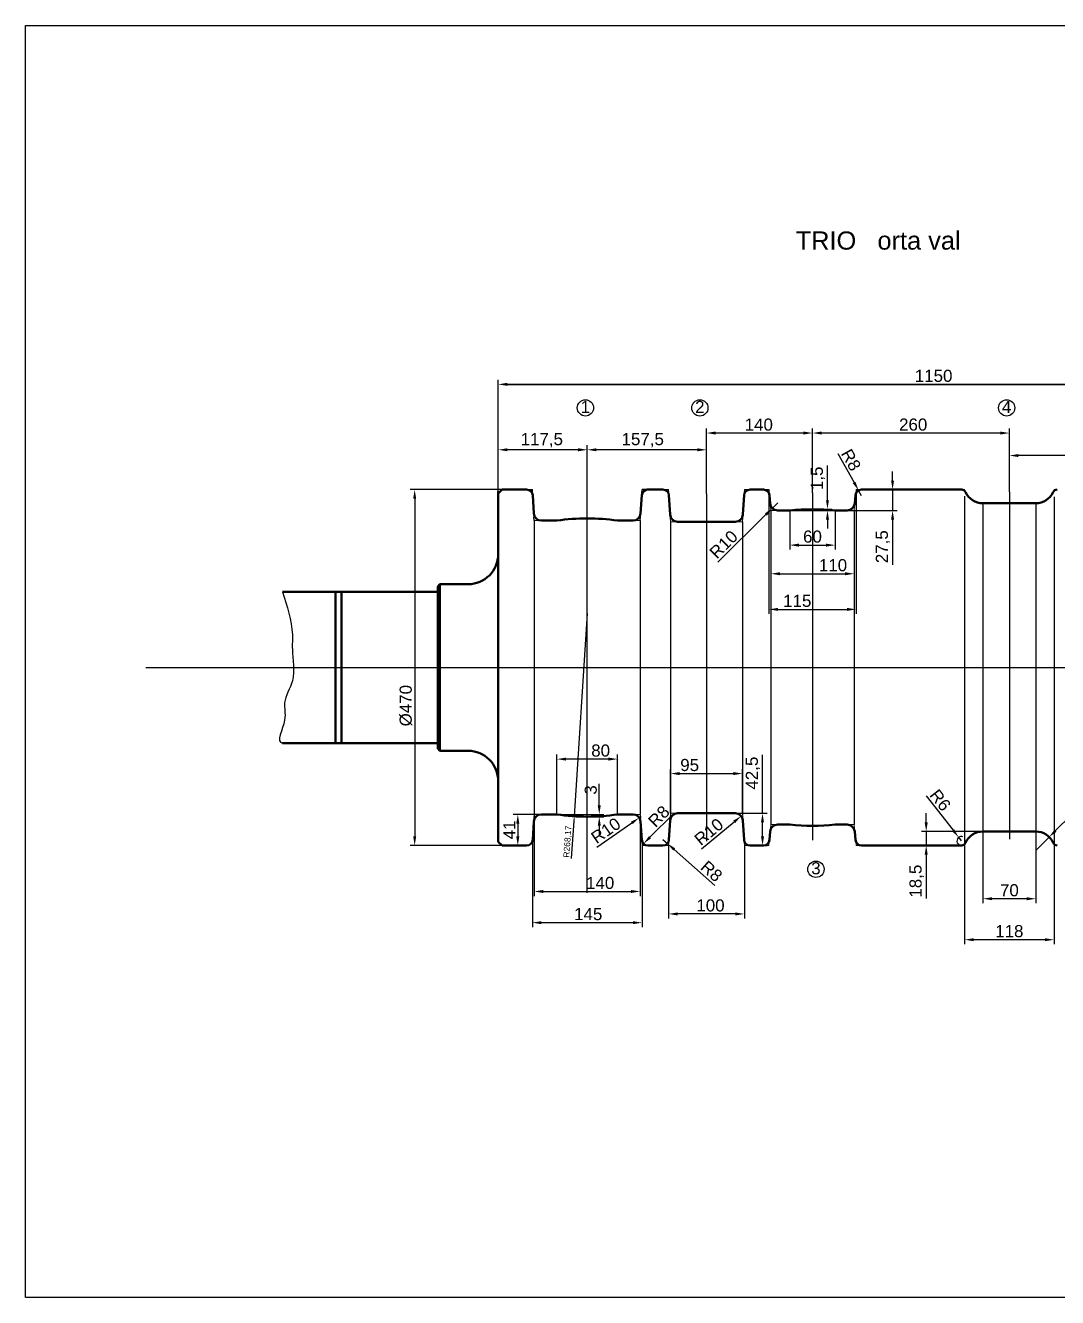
# Model space of a CAD drawing. Header units: millimetres. Extents: x -954 to 34898, y -2134 to 12006.
# Drawn here: x 29480 to 30843, y 9795 to 11475 of the extents above; entities that cross this region are included whole.
import ezdxf

# ---------------------------------------------------------------- set-up
doc = ezdxf.new("R2010")
doc.units = ezdxf.units.MM
doc.header["$LTSCALE"] = 3
doc.linetypes.add('HIDDEN', pattern=[0.375, 0.25, -0.125])
doc.layers.add('Nascosta', color=4, linetype='HIDDEN')
doc.layers.add('осевая', color=4, linetype='Continuous')
for name, color, linetype, lineweight in [('контурная', 7, 'Continuous', 50), ('размерные', 7, 'Continuous', 25), ('тонкая', 7, 'Continuous', 20)]:
    doc.layers.add(name, color=color, linetype=linetype, lineweight=lineweight)
doc.styles.add('s4v4', font='arial.ttf', dxfattribs={"height": 16})
doc.styles.get("Standard").update_dxf_attribs({"font": 'arial.ttf'})
doc.dimstyles.new('s2v4', dxfattribs={"dimtxt": 8, "dimasz": 6, "dimexe": 3, "dimexo": 0, "dimgap": 1.5, "dimtad": 1, "dimtxsty": 'Standard', "dimcen": 2.5, "dimadec": 0, "dimazin": 0, "dimtfac": 1, "dimtmove": 0, "dimatfit": 3, "dimfxl": 1, "dimarcsym": 0})
doc.dimstyles.new('s4v4', dxfattribs={"dimtxt": 16, "dimasz": 12, "dimexe": 6, "dimexo": 0, "dimgap": 3, "dimtad": 1, "dimtxsty": 'Standard', "dimcen": 2.5, "dimadec": 0, "dimazin": 0, "dimtfac": 1, "dimtmove": 0, "dimatfit": 3, "dimfxl": 1, "dimarcsym": 0})

# ---------------------------------------------------------------- blocks, each defined once
blk = doc.blocks.new('*D1848')
at = {"layer": 'Defpoints', "color": 0, "transparency": 16777216}
for p in [(30181.7, 10506.5), (30181.7, 10433.4), (30261.7, 10433.4)]:
    blk.add_point(p, dxfattribs=at)
at = {"layer": 'размерные', "color": 0, "lineweight": -2, "transparency": 16777216}
for p, q in [((30181.7, 10433.4), (30181.7, 10512.5)), ((30249.7, 10506.5), (30193.7, 10506.5)), ((30261.7, 10433.4), (30261.7, 10512.5))]:
    blk.add_line(p, q, dxfattribs=at)
at = {"layer": 'размерные', "color": 0, "transparency": 16777216}
for points in [[(30193.7, 10508.5), (30193.7, 10504.5), (30181.7, 10506.5)], [(30249.7, 10508.5), (30249.7, 10504.5), (30261.7, 10506.5)]]:
    blk.add_solid(points, dxfattribs=at)
at = {"layer": 'размерные', "color": 0, "transparency": 16777216, "insert": (30239.4, 10517.7), "char_height": 16, "attachment_point": 5}
blk.add_mtext('80', dxfattribs=at)
blk = doc.blocks.new('*D1849')
at = {"layer": 'Defpoints', "color": 0, "transparency": 16777216}
for p in [(30181.7, 10433.4), (30221.7, 10430.4), (30237.6, 10430.4)]:
    blk.add_point(p, dxfattribs=at)
at = {"layer": 'размерные', "color": 0, "lineweight": -2, "transparency": 16777216}
for p, q in [((30237.6, 10445.4), (30237.6, 10473.9)), ((30181.7, 10433.4), (30243.6, 10433.4)), ((30237.6, 10430.4), (30237.6, 10433.4)), ((30221.7, 10430.4), (30243.6, 10430.4)), ((30237.6, 10418.4), (30237.6, 10406.4))]:
    blk.add_line(p, q, dxfattribs=at)
at = {"layer": 'размерные', "color": 0, "transparency": 16777216}
for points in [[(30235.6, 10445.4), (30239.6, 10445.4), (30237.6, 10433.4)], [(30235.6, 10418.4), (30239.6, 10418.4), (30237.6, 10430.4)]]:
    blk.add_solid(points, dxfattribs=at)
at = {"layer": 'размерные', "color": 0, "transparency": 16777216, "insert": (30226.4, 10465.7), "char_height": 16, "attachment_point": 5, "rotation": 90}
blk.add_mtext('3', dxfattribs=at)
blk = doc.blocks.new('*D1850')
at = {"layer": 'Defpoints', "color": 0, "transparency": 16777216}
for p in [(30156.7, 10433.4), (30130, 10392.4), (30137.7, 10392.4)]:
    blk.add_point(p, dxfattribs=at)
at = {"layer": 'размерные', "color": 0, "lineweight": -2, "transparency": 16777216}
for p, q in [((30156.7, 10433.4), (30124, 10433.4)), ((30130, 10421.4), (30130, 10404.4)), ((30137.7, 10392.4), (30124, 10392.4))]:
    blk.add_line(p, q, dxfattribs=at)
at = {"layer": 'размерные', "color": 0, "transparency": 16777216}
for points in [[(30128, 10421.4), (30132, 10421.4), (30130, 10433.4)], [(30128, 10404.4), (30132, 10404.4), (30130, 10392.4)]]:
    blk.add_solid(points, dxfattribs=at)
at = {"layer": 'размерные', "color": 0, "transparency": 16777216, "insert": (30118.9, 10412.9), "char_height": 16, "attachment_point": 5, "rotation": 90}
blk.add_mtext('41', dxfattribs=at)
blk = doc.blocks.new('*D1852')
at = {"layer": 'Defpoints', "color": 0, "transparency": 16777216}
for p in [(30111.8, 10862.4), (29993.8, 10392.4), (30110.2, 10392.4)]:
    blk.add_point(p, dxfattribs=at)
at = {"layer": 'размерные', "color": 0, "lineweight": -2, "transparency": 16777216}
for p, q in [((30111.8, 10862.4), (29987.8, 10862.4)), ((29993.8, 10850.4), (29993.8, 10404.4)), ((30110.2, 10392.4), (29987.8, 10392.4))]:
    blk.add_line(p, q, dxfattribs=at)
at = {"layer": 'размерные', "color": 0, "transparency": 16777216}
for points in [[(29991.8, 10850.4), (29995.8, 10850.4), (29993.8, 10862.4)], [(29991.8, 10404.4), (29995.8, 10404.4), (29993.8, 10392.4)]]:
    blk.add_solid(points, dxfattribs=at)
at = {"layer": 'размерные', "color": 0, "transparency": 16777216, "insert": (29982.2, 10577.1), "char_height": 16, "attachment_point": 5, "rotation": 90}
blk.add_mtext('%%C470', dxfattribs=at)
blk = doc.blocks.new('*D1853')
at = {"layer": 'Defpoints', "color": 0, "transparency": 16777216}
for p in [(30104.2, 10915), (30221.7, 10863.5), (30104.2, 10834.3)]:
    blk.add_point(p, dxfattribs=at)
at = {"layer": 'размерные', "color": 0, "lineweight": -2, "transparency": 16777216}
for p, q in [((30104.2, 10834.3), (30104.2, 10921)), ((30221.7, 10863.5), (30221.7, 10921)), ((30209.7, 10915), (30116.2, 10915))]:
    blk.add_line(p, q, dxfattribs=at)
at = {"layer": 'размерные', "color": 0, "transparency": 16777216}
for points in [[(30116.2, 10917), (30116.2, 10913), (30104.2, 10915)], [(30209.7, 10917), (30209.7, 10913), (30221.7, 10915)]]:
    blk.add_solid(points, dxfattribs=at)
at = {"layer": 'размерные', "color": 0, "transparency": 16777216, "insert": (30161.7, 10927.6), "char_height": 16, "attachment_point": 5}
blk.add_mtext('117,5', dxfattribs=at)
blk = doc.blocks.new('*D1854')
at = {"layer": 'Defpoints', "color": 0, "transparency": 16777216}
for p in [(30151.7, 10433.4), (30291.7, 10433.4), (30291.7, 10331.7)]:
    blk.add_point(p, dxfattribs=at)
at = {"layer": 'размерные', "color": 0, "lineweight": -2, "transparency": 16777216}
for p, q in [((30151.7, 10433.4), (30151.7, 10325.7)), ((30291.7, 10433.4), (30291.7, 10325.7)), ((30163.7, 10331.7), (30279.7, 10331.7))]:
    blk.add_line(p, q, dxfattribs=at)
at = {"layer": 'размерные', "color": 0, "transparency": 16777216}
for points in [[(30163.7, 10333.7), (30163.7, 10329.7), (30151.7, 10331.7)], [(30279.7, 10333.7), (30279.7, 10329.7), (30291.7, 10331.7)]]:
    blk.add_solid(points, dxfattribs=at)
at = {"layer": 'размерные', "color": 0, "transparency": 16777216, "insert": (30238.8, 10342.9), "char_height": 16, "attachment_point": 5}
blk.add_mtext('140', dxfattribs=at)
blk = doc.blocks.new('*D1855')
at = {"layer": 'Defpoints', "color": 0, "transparency": 16777216}
for p in [(30149.2, 10392.4), (30294.2, 10392.4), (30294.2, 10290.5)]:
    blk.add_point(p, dxfattribs=at)
at = {"layer": 'размерные', "color": 0, "lineweight": -2, "transparency": 16777216}
for p, q in [((30149.2, 10392.4), (30149.2, 10284.5)), ((30294.2, 10392.4), (30294.2, 10284.5)), ((30161.2, 10290.5), (30282.2, 10290.5))]:
    blk.add_line(p, q, dxfattribs=at)
at = {"layer": 'размерные', "color": 0, "transparency": 16777216}
for points in [[(30161.2, 10292.5), (30161.2, 10288.5), (30149.2, 10290.5)], [(30282.2, 10292.5), (30282.2, 10288.5), (30294.2, 10290.5)]]:
    blk.add_solid(points, dxfattribs=at)
at = {"layer": 'размерные', "color": 0, "transparency": 16777216, "insert": (30223, 10301.7), "char_height": 16, "attachment_point": 5}
blk.add_mtext('145', dxfattribs=at)
blk = doc.blocks.new('*D1856')
at = {"layer": 'Defpoints', "color": 0, "transparency": 16777216}
for p in [(30282.3, 10423.4), (30290.5, 10429.1)]:
    blk.add_point(p, dxfattribs=at)
at = {"layer": 'размерные', "color": 0, "lineweight": -2, "transparency": 16777216}
blk.add_line((30234.5, 10390.3), (30280.6, 10422.3), dxfattribs=at)
at = {"layer": 'размерные', "color": 0, "transparency": 16777216}
blk.add_solid([(30279.5, 10423.9), (30281.8, 10420.7), (30290.5, 10429.1)], dxfattribs=at)
at = {"layer": 'размерные', "color": 0, "transparency": 16777216, "insert": (30246.3, 10412.1), "char_height": 16, "attachment_point": 5, "rotation": 34.7229}
blk.add_mtext('R10', dxfattribs=at)
blk = doc.blocks.new('*D1857')
at = {"layer": 'Defpoints', "color": 0, "transparency": 16777216}
for p in [(30301.7, 10400.4), (30296.1, 10394.8)]:
    blk.add_point(p, dxfattribs=at)
at = {"layer": 'размерные', "color": 0, "lineweight": -2, "transparency": 16777216}
blk.add_line((30335.5, 10434.3), (30304.6, 10403.3), dxfattribs=at)
at = {"layer": 'размерные', "color": 0, "transparency": 16777216}
blk.add_solid([(30303.1, 10404.7), (30306, 10401.9), (30296.1, 10394.8)], dxfattribs=at)
at = {"layer": 'размерные', "color": 0, "transparency": 16777216, "insert": (30316.3, 10430.9), "char_height": 16, "attachment_point": 5, "rotation": 45.0972}
blk.add_mtext('R8', dxfattribs=at)
blk = doc.blocks.new('*D1858')
at = {"layer": 'Defpoints', "color": 0, "transparency": 16777216}
for p in [(30221.7, 10698.6), (30204.6, 10431)]:
    blk.add_point(p, dxfattribs=at)
at = {"layer": 'размерные', "color": 0, "lineweight": -2, "transparency": 16777216}
for p, q in [((30221.7, 10698.6), (30204.6, 10431)), ((30201.1, 10375.2), (30204.3, 10425))]:
    blk.add_line(p, q, dxfattribs=at)
at = {"layer": 'размерные', "color": 0, "transparency": 16777216}
blk.add_solid([(30203.3, 10425.1), (30205.3, 10424.9), (30204.6, 10431)], dxfattribs=at)
at = {"layer": 'размерные', "color": 0, "transparency": 16777216, "insert": (30196.2, 10397.5), "char_height": 8, "attachment_point": 5, "rotation": 86.3534}
blk.add_mtext('R268,17', dxfattribs=at)
blk = doc.blocks.new('*D1859')
at = {"layer": 'Defpoints', "color": 0, "transparency": 16777216}
for p in [(30426.7, 10487.4), (30331.7, 10434.9), (30426.7, 10434.9)]:
    blk.add_point(p, dxfattribs=at)
at = {"layer": 'размерные', "color": 0, "lineweight": -2, "transparency": 16777216}
for p, q in [((30331.7, 10434.9), (30331.7, 10493.4)), ((30343.7, 10487.4), (30414.7, 10487.4)), ((30426.7, 10434.9), (30426.7, 10493.4))]:
    blk.add_line(p, q, dxfattribs=at)
at = {"layer": 'размерные', "color": 0, "transparency": 16777216}
for points in [[(30343.7, 10489.4), (30343.7, 10485.4), (30331.7, 10487.4)], [(30414.7, 10489.4), (30414.7, 10485.4), (30426.7, 10487.4)]]:
    blk.add_solid(points, dxfattribs=at)
at = {"layer": 'размерные', "color": 0, "transparency": 16777216, "insert": (30357, 10498.6), "char_height": 16, "attachment_point": 5}
blk.add_mtext('95', dxfattribs=at)
blk = doc.blocks.new('*D1860')
at = {"layer": 'Defpoints', "color": 0, "transparency": 16777216}
for p in [(30329.2, 10392.4), (30429.2, 10392.4), (30329.2, 10302)]:
    blk.add_point(p, dxfattribs=at)
at = {"layer": 'размерные', "color": 0, "lineweight": -2, "transparency": 16777216}
for p, q in [((30329.2, 10392.4), (30329.2, 10296)), ((30429.2, 10392.4), (30429.2, 10296)), ((30417.2, 10302), (30341.2, 10302))]:
    blk.add_line(p, q, dxfattribs=at)
at = {"layer": 'размерные', "color": 0, "transparency": 16777216}
for points in [[(30341.2, 10304), (30341.2, 10300), (30329.2, 10302)], [(30417.2, 10304), (30417.2, 10300), (30429.2, 10302)]]:
    blk.add_solid(points, dxfattribs=at)
at = {"layer": 'размерные', "color": 0, "transparency": 16777216, "insert": (30384.5, 10313.2), "char_height": 16, "attachment_point": 5}
blk.add_mtext('100', dxfattribs=at)
blk = doc.blocks.new('*D1861')
at = {"layer": 'Defpoints', "color": 0, "transparency": 16777216}
for p in [(30321.7, 10400.4), (30327.6, 10395.1)]:
    blk.add_point(p, dxfattribs=at)
at = {"layer": 'размерные', "color": 0, "lineweight": -2, "transparency": 16777216}
for p, q in [((30321.7, 10400.4), (30327.6, 10395.1)), ((30390.4, 10339.5), (30336.6, 10387.2))]:
    blk.add_line(p, q, dxfattribs=at)
at = {"layer": 'размерные', "color": 0, "transparency": 16777216}
blk.add_solid([(30337.9, 10388.7), (30335.3, 10385.7), (30327.6, 10395.1)], dxfattribs=at)
at = {"layer": 'размерные', "color": 0, "transparency": 16777216, "insert": (30385.9, 10358.4), "char_height": 16, "attachment_point": 5, "rotation": 318.4259}
blk.add_mtext('R8', dxfattribs=at)
blk = doc.blocks.new('*D1862')
at = {"layer": 'Defpoints', "color": 0, "transparency": 16777216}
for p in [(30417.3, 10424.9), (30425, 10431.3)]:
    blk.add_point(p, dxfattribs=at)
at = {"layer": 'размерные', "color": 0, "lineweight": -2, "transparency": 16777216}
blk.add_line((30372.5, 10387.8), (30415.7, 10423.7), dxfattribs=at)
at = {"layer": 'размерные', "color": 0, "transparency": 16777216}
blk.add_solid([(30414.5, 10425.2), (30417, 10422.1), (30425, 10431.3)], dxfattribs=at)
at = {"layer": 'размерные', "color": 0, "transparency": 16777216, "insert": (30382.4, 10410.5), "char_height": 16, "attachment_point": 5, "rotation": 39.6716}
blk.add_mtext('R10', dxfattribs=at)
blk = doc.blocks.new('*D1863')
at = {"layer": 'Defpoints', "color": 0, "transparency": 16777216}
for p in [(30422, 10434.9), (30453.2, 10434.9), (30436.7, 10392.4)]:
    blk.add_point(p, dxfattribs=at)
at = {"layer": 'размерные', "color": 0, "lineweight": -2, "transparency": 16777216}
for p, q in [((30453.2, 10434.9), (30453.2, 10512.2)), ((30422, 10434.9), (30459.2, 10434.9)), ((30453.2, 10404.4), (30453.2, 10422.9)), ((30436.7, 10392.4), (30459.2, 10392.4))]:
    blk.add_line(p, q, dxfattribs=at)
at = {"layer": 'размерные', "color": 0, "transparency": 16777216}
for points in [[(30451.2, 10422.9), (30455.2, 10422.9), (30453.2, 10434.9)], [(30451.2, 10404.4), (30455.2, 10404.4), (30453.2, 10392.4)]]:
    blk.add_solid(points, dxfattribs=at)
at = {"layer": 'размерные', "color": 0, "transparency": 16777216, "insert": (30440.6, 10488), "char_height": 16, "attachment_point": 5, "rotation": 90}
blk.add_mtext('42,5', dxfattribs=at)
blk = doc.blocks.new('*D1864')
at = {"layer": 'Defpoints', "color": 0, "transparency": 16777216}
for p in [(30221.7, 10915), (30221.7, 10906.6), (30379.2, 10856.9)]:
    blk.add_point(p, dxfattribs=at)
at = {"layer": 'размерные', "color": 0, "lineweight": -2, "transparency": 16777216}
for p, q in [((30221.7, 10906.6), (30221.7, 10921)), ((30379.2, 10856.9), (30379.2, 10921)), ((30367.2, 10915), (30233.7, 10915))]:
    blk.add_line(p, q, dxfattribs=at)
at = {"layer": 'размерные', "color": 0, "transparency": 16777216}
for points in [[(30233.7, 10917), (30233.7, 10913), (30221.7, 10915)], [(30367.2, 10917), (30367.2, 10913), (30379.2, 10915)]]:
    blk.add_solid(points, dxfattribs=at)
at = {"layer": 'размерные', "color": 0, "transparency": 16777216, "insert": (30295, 10927.6), "char_height": 16, "attachment_point": 5}
blk.add_mtext('157,5', dxfattribs=at)
blk = doc.blocks.new('*D1865')
at = {"layer": 'Defpoints', "color": 0, "transparency": 16777216}
for p in [(30464.2, 10834.9), (30574.2, 10834.9), (30574.2, 10751.3)]:
    blk.add_point(p, dxfattribs=at)
at = {"layer": 'размерные', "color": 0, "lineweight": -2, "transparency": 16777216}
for p, q in [((30464.2, 10834.9), (30464.2, 10745.3)), ((30574.2, 10834.9), (30574.2, 10745.3)), ((30476.2, 10751.3), (30562.2, 10751.3))]:
    blk.add_line(p, q, dxfattribs=at)
at = {"layer": 'размерные', "color": 0, "transparency": 16777216}
for points in [[(30476.2, 10753.3), (30476.2, 10749.3), (30464.2, 10751.3)], [(30562.2, 10753.3), (30562.2, 10749.3), (30574.2, 10751.3)]]:
    blk.add_solid(points, dxfattribs=at)
at = {"layer": 'размерные', "color": 0, "transparency": 16777216, "insert": (30546.3, 10762.5), "char_height": 16, "attachment_point": 5}
blk.add_mtext('110', dxfattribs=at)
blk = doc.blocks.new('*D1866')
at = {"layer": 'Defpoints', "color": 0, "transparency": 16777216}
for p in [(30461.7, 10862.4), (30576.7, 10862.4), (30576.7, 10704.2)]:
    blk.add_point(p, dxfattribs=at)
at = {"layer": 'размерные', "color": 0, "lineweight": -2, "transparency": 16777216}
for p, q in [((30461.7, 10862.4), (30461.7, 10698.2)), ((30576.7, 10862.4), (30576.7, 10698.2)), ((30473.7, 10704.2), (30564.7, 10704.2))]:
    blk.add_line(p, q, dxfattribs=at)
at = {"layer": 'размерные', "color": 0, "transparency": 16777216}
for points in [[(30473.7, 10706.2), (30473.7, 10702.2), (30461.7, 10704.2)], [(30564.7, 10706.2), (30564.7, 10702.2), (30576.7, 10704.2)]]:
    blk.add_solid(points, dxfattribs=at)
at = {"layer": 'размерные', "color": 0, "transparency": 16777216, "insert": (30499.1, 10715.4), "char_height": 16, "attachment_point": 5}
blk.add_mtext('115', dxfattribs=at)
blk = doc.blocks.new('*D1867')
at = {"layer": 'Defpoints', "color": 0, "transparency": 16777216}
for p in [(30580.1, 10861.4), (30584, 10854.4)]:
    blk.add_point(p, dxfattribs=at)
at = {"layer": 'размерные', "color": 0, "lineweight": -2, "transparency": 16777216}
for p, q in [((30552.6, 10910), (30574.2, 10871.8)), ((30584, 10854.4), (30580.1, 10861.4))]:
    blk.add_line(p, q, dxfattribs=at)
at = {"layer": 'размерные', "color": 0, "transparency": 16777216}
blk.add_solid([(30575.9, 10872.8), (30572.4, 10870.9), (30580.1, 10861.4)], dxfattribs=at)
at = {"layer": 'размерные', "color": 0, "transparency": 16777216, "insert": (30570.1, 10901.6), "char_height": 16, "attachment_point": 5, "rotation": 299.4979}
blk.add_mtext('R8', dxfattribs=at)
blk = doc.blocks.new('*D1868')
at = {"layer": 'Defpoints', "color": 0, "transparency": 16777216}
for p in [(30519.2, 10836.4), (30539, 10836.4), (30489.2, 10834.9)]:
    blk.add_point(p, dxfattribs=at)
at = {"layer": 'размерные', "color": 0, "lineweight": -2, "transparency": 16777216}
for p, q in [((30539, 10848.4), (30539, 10894.2)), ((30519.2, 10836.4), (30545, 10836.4)), ((30539, 10834.9), (30539, 10836.4)), ((30489.2, 10834.9), (30545, 10834.9)), ((30539, 10822.9), (30539, 10810.9))]:
    blk.add_line(p, q, dxfattribs=at)
at = {"layer": 'размерные', "color": 0, "transparency": 16777216}
for points in [[(30537, 10848.4), (30541, 10848.4), (30539, 10836.4)], [(30537, 10822.9), (30541, 10822.9), (30539, 10834.9)]]:
    blk.add_solid(points, dxfattribs=at)
at = {"layer": 'размерные', "color": 0, "transparency": 16777216, "insert": (30526.4, 10877.3), "char_height": 16, "attachment_point": 5, "rotation": 90}
blk.add_mtext('1,5', dxfattribs=at)
blk = doc.blocks.new('*D1869')
at = {"layer": 'Defpoints', "color": 0, "transparency": 16777216}
for p in [(30602.8, 10862.4), (30625, 10862.4), (30565.1, 10834.9)]:
    blk.add_point(p, dxfattribs=at)
at = {"layer": 'размерные', "color": 0, "lineweight": -2, "transparency": 16777216}
for p, q in [((30625, 10874.4), (30625, 10886.4)), ((30602.8, 10862.4), (30631, 10862.4)), ((30625, 10862.4), (30625, 10834.9)), ((30565.1, 10834.9), (30631, 10834.9)), ((30625, 10822.9), (30625, 10763))]:
    blk.add_line(p, q, dxfattribs=at)
at = {"layer": 'размерные', "color": 0, "transparency": 16777216}
for points in [[(30623, 10874.4), (30627, 10874.4), (30625, 10862.4)], [(30623, 10822.9), (30627, 10822.9), (30625, 10834.9)]]:
    blk.add_solid(points, dxfattribs=at)
at = {"layer": 'размерные', "color": 0, "transparency": 16777216, "insert": (30612.3, 10787), "char_height": 16, "attachment_point": 5, "rotation": 90}
blk.add_mtext('27,5', dxfattribs=at)
blk = doc.blocks.new('*D1870')
at = {"layer": 'Defpoints', "color": 0, "transparency": 16777216}
for p in [(30379.2, 10937.1), (30379.2, 10887.4), (30519.2, 10858)]:
    blk.add_point(p, dxfattribs=at)
at = {"layer": 'размерные', "color": 0, "lineweight": -2, "transparency": 16777216}
for p, q in [((30379.2, 10887.4), (30379.2, 10943.1)), ((30507.2, 10937.1), (30391.2, 10937.1)), ((30519.2, 10858), (30519.2, 10943.1))]:
    blk.add_line(p, q, dxfattribs=at)
at = {"layer": 'размерные', "color": 0, "transparency": 16777216}
for points in [[(30391.2, 10939.1), (30391.2, 10935.1), (30379.2, 10937.1)], [(30507.2, 10939.1), (30507.2, 10935.1), (30519.2, 10937.1)]]:
    blk.add_solid(points, dxfattribs=at)
at = {"layer": 'размерные', "color": 0, "transparency": 16777216, "insert": (30448.3, 10948.2), "char_height": 16, "attachment_point": 5}
blk.add_mtext('140', dxfattribs=at)
blk = doc.blocks.new('*D1871')
at = {"layer": 'Defpoints', "color": 0, "transparency": 16777216}
for p in [(30466.2, 10837.9), (30473.3, 10844.9)]:
    blk.add_point(p, dxfattribs=at)
at = {"layer": 'размерные', "color": 0, "lineweight": -2, "transparency": 16777216}
for p, q in [((30473.3, 10844.9), (30466.2, 10837.9)), ((30394, 10766.5), (30457.7, 10829.5))]:
    blk.add_line(p, q, dxfattribs=at)
at = {"layer": 'размерные', "color": 0, "transparency": 16777216}
blk.add_solid([(30456.3, 10830.9), (30459.1, 10828), (30466.2, 10837.9)], dxfattribs=at)
at = {"layer": 'размерные', "color": 0, "transparency": 16777216, "insert": (30401.9, 10790), "char_height": 16, "attachment_point": 5, "rotation": 44.6872}
blk.add_mtext('R10', dxfattribs=at)
blk = doc.blocks.new('*D1872')
at = {"layer": 'Defpoints', "color": 0, "transparency": 16777216}
for p in [(30519.2, 10937.1), (30519.2, 10888.1), (30779.2, 10859.5)]:
    blk.add_point(p, dxfattribs=at)
at = {"layer": 'размерные', "color": 0, "lineweight": -2, "transparency": 16777216}
for p, q in [((30519.2, 10888.1), (30519.2, 10943.1)), ((30767.2, 10937.1), (30531.2, 10937.1)), ((30779.2, 10859.5), (30779.2, 10943.1))]:
    blk.add_line(p, q, dxfattribs=at)
at = {"layer": 'размерные', "color": 0, "transparency": 16777216}
for points in [[(30531.2, 10939.1), (30531.2, 10935.1), (30519.2, 10937.1)], [(30767.2, 10939.1), (30767.2, 10935.1), (30779.2, 10937.1)]]:
    blk.add_solid(points, dxfattribs=at)
at = {"layer": 'размерные', "color": 0, "transparency": 16777216, "insert": (30652.2, 10948.2), "char_height": 16, "attachment_point": 5}
blk.add_mtext('260', dxfattribs=at)
blk = doc.blocks.new('*D1873')
at = {"layer": 'Defpoints', "color": 0, "transparency": 16777216}
for p in [(30779.2, 10907.4), (30779.2, 10888), (31090.2, 10848.5)]:
    blk.add_point(p, dxfattribs=at)
at = {"layer": 'размерные', "color": 0, "lineweight": -2, "transparency": 16777216}
for p, q in [((30779.2, 10888), (30779.2, 10913.4)), ((31078.2, 10907.4), (30791.2, 10907.4)), ((31090.2, 10848.5), (31090.2, 10913.4))]:
    blk.add_line(p, q, dxfattribs=at)
at = {"layer": 'размерные', "color": 0, "transparency": 16777216}
for points in [[(30791.2, 10909.4), (30791.2, 10905.4), (30779.2, 10907.4)], [(31078.2, 10909.4), (31078.2, 10905.4), (31090.2, 10907.4)]]:
    blk.add_solid(points, dxfattribs=at)
at = {"layer": 'размерные', "color": 0, "transparency": 16777216, "insert": (30934.7, 10918.6), "char_height": 16, "attachment_point": 5}
blk.add_mtext('311', dxfattribs=at)
blk = doc.blocks.new('*D1875')
at = {"layer": 'Defpoints', "color": 0, "transparency": 16777216}
for p in [(30489.2, 10834.9), (30549.2, 10834.9), (30549.2, 10789.1)]:
    blk.add_point(p, dxfattribs=at)
at = {"layer": 'размерные', "color": 0, "lineweight": -2, "transparency": 16777216}
for p, q in [((30489.2, 10834.9), (30489.2, 10783.1)), ((30549.2, 10834.9), (30549.2, 10783.1)), ((30501.2, 10789.1), (30537.2, 10789.1))]:
    blk.add_line(p, q, dxfattribs=at)
at = {"layer": 'размерные', "color": 0, "transparency": 16777216}
for points in [[(30501.2, 10791.1), (30501.2, 10787.1), (30489.2, 10789.1)], [(30537.2, 10791.1), (30537.2, 10787.1), (30549.2, 10789.1)]]:
    blk.add_solid(points, dxfattribs=at)
at = {"layer": 'размерные', "color": 0, "transparency": 16777216, "insert": (30519.2, 10800.3), "char_height": 16, "attachment_point": 5}
blk.add_mtext('60', dxfattribs=at)
blk = doc.blocks.new('*D1876')
at = {"layer": 'Defpoints', "color": 0, "transparency": 16777216}
for p in [(30104.2, 11001.4), (30104.2, 10915), (31254.2, 10850.9)]:
    blk.add_point(p, dxfattribs=at)
at = {"layer": 'размерные', "color": 0, "lineweight": -2, "transparency": 16777216}
for p, q in [((30104.2, 10915), (30104.2, 11007.4)), ((31254.2, 10850.9), (31254.2, 11007.4)), ((31242.2, 11001.4), (30116.2, 11001.4))]:
    blk.add_line(p, q, dxfattribs=at)
at = {"layer": 'размерные', "color": 0, "transparency": 16777216}
for points in [[(30116.2, 11003.4), (30116.2, 10999.4), (30104.2, 11001.4)], [(31242.2, 11003.4), (31242.2, 10999.4), (31254.2, 11001.4)]]:
    blk.add_solid(points, dxfattribs=at)
at = {"layer": 'размерные', "color": 0, "transparency": 16777216, "insert": (30679.2, 11012.6), "char_height": 16, "attachment_point": 5}
blk.add_mtext('1150', dxfattribs=at)
blk = doc.blocks.new('*D1877')
at = {"layer": 'Defpoints', "color": 0, "transparency": 16777216}
for p in [(31254.2, 11001.4), (31254.2, 10915), (30104.2, 10850.9)]:
    blk.add_point(p, dxfattribs=at)
at = {"layer": 'размерные', "color": 0, "lineweight": -2, "transparency": 16777216}
for p, q in [((30104.2, 10850.9), (30104.2, 11007.4)), ((31254.2, 10915), (31254.2, 11007.4)), ((30116.2, 11001.4), (31242.2, 11001.4))]:
    blk.add_line(p, q, dxfattribs=at)
at = {"layer": 'размерные', "color": 0, "transparency": 16777216}
for points in [[(30116.2, 11003.4), (30116.2, 10999.4), (30104.2, 11001.4)], [(31242.2, 11003.4), (31242.2, 10999.4), (31254.2, 11001.4)]]:
    blk.add_solid(points, dxfattribs=at)
at = {"layer": 'размерные', "color": 0, "transparency": 16777216, "insert": (30679.2, 11012.6), "char_height": 16, "attachment_point": 5}
blk.add_mtext('1150', dxfattribs=at)
blk = doc.blocks.new('*D1878')
at = {"layer": 'Defpoints', "color": 0, "transparency": 16777216}
for p in [(30744.3, 10410.9), (30814.2, 10410.9), (30744.3, 10322.1)]:
    blk.add_point(p, dxfattribs=at)
at = {"layer": 'размерные', "color": 0, "lineweight": -2, "transparency": 16777216}
for p, q in [((30744.3, 10410.9), (30744.3, 10316.1)), ((30814.2, 10410.9), (30814.2, 10316.1)), ((30802.2, 10322.1), (30756.3, 10322.1))]:
    blk.add_line(p, q, dxfattribs=at)
at = {"layer": 'размерные', "color": 0, "transparency": 16777216}
for points in [[(30756.3, 10324.1), (30756.3, 10320.1), (30744.3, 10322.1)], [(30802.2, 10324.1), (30802.2, 10320.1), (30814.2, 10322.1)]]:
    blk.add_solid(points, dxfattribs=at)
at = {"layer": 'размерные', "color": 0, "transparency": 16777216, "insert": (30779.3, 10333.2), "char_height": 16, "attachment_point": 5}
blk.add_mtext('70', dxfattribs=at)
blk = doc.blocks.new('*D1879')
at = {"layer": 'Defpoints', "color": 0, "transparency": 16777216}
for p in [(30720.2, 10392.4), (30838.2, 10392.4), (30720.2, 10268)]:
    blk.add_point(p, dxfattribs=at)
at = {"layer": 'размерные', "color": 0, "lineweight": -2, "transparency": 16777216}
for p, q in [((30720.2, 10392.4), (30720.2, 10262)), ((30838.2, 10392.4), (30838.2, 10262)), ((30826.2, 10268), (30732.2, 10268))]:
    blk.add_line(p, q, dxfattribs=at)
at = {"layer": 'размерные', "color": 0, "transparency": 16777216}
for points in [[(30732.2, 10270), (30732.2, 10266), (30720.2, 10268)], [(30826.2, 10270), (30826.2, 10266), (30838.2, 10268)]]:
    blk.add_solid(points, dxfattribs=at)
at = {"layer": 'размерные', "color": 0, "transparency": 16777216, "insert": (30779.2, 10279.2), "char_height": 16, "attachment_point": 5}
blk.add_mtext('118', dxfattribs=at)
blk = doc.blocks.new('*D1880')
at = {"layer": 'Defpoints', "color": 0, "transparency": 16777216}
for p in [(30831.8, 10403.6), (30814.1, 10385.9)]:
    blk.add_point(p, dxfattribs=at)
at = {"layer": 'размерные', "color": 0, "lineweight": -2, "transparency": 16777216}
for p, q in [((30903, 10474.5), (30840.3, 10412)), ((30814.1, 10385.9), (30831.8, 10403.6))]:
    blk.add_line(p, q, dxfattribs=at)
at = {"layer": 'размерные', "color": 0, "transparency": 16777216}
blk.add_solid([(30838.9, 10413.5), (30841.7, 10410.6), (30831.8, 10403.6)], dxfattribs=at)
at = {"layer": 'размерные', "color": 0, "transparency": 16777216, "insert": (30879.4, 10466.7), "char_height": 16, "attachment_point": 5, "rotation": 44.8831}
blk.add_mtext('R25', dxfattribs=at)
blk = doc.blocks.new('*D1881')
at = {"layer": 'Defpoints', "color": 0, "transparency": 16777216}
for p in [(30744.3, 10410.9), (30669.4, 10392.4), (30696.5, 10392.4)]:
    blk.add_point(p, dxfattribs=at)
at = {"layer": 'размерные', "color": 0, "lineweight": -2, "transparency": 16777216}
for p, q in [((30669.4, 10422.9), (30669.4, 10434.9)), ((30744.3, 10410.9), (30663.4, 10410.9)), ((30669.4, 10410.9), (30669.4, 10392.4)), ((30696.5, 10392.4), (30663.4, 10392.4)), ((30669.4, 10380.4), (30669.4, 10322.3))]:
    blk.add_line(p, q, dxfattribs=at)
at = {"layer": 'размерные', "color": 0, "transparency": 16777216}
for points in [[(30667.4, 10422.9), (30671.4, 10422.9), (30669.4, 10410.9)], [(30667.4, 10380.4), (30671.4, 10380.4), (30669.4, 10392.4)]]:
    blk.add_solid(points, dxfattribs=at)
at = {"layer": 'размерные', "color": 0, "transparency": 16777216, "insert": (30656.8, 10345.3), "char_height": 16, "attachment_point": 5, "rotation": 90}
blk.add_mtext('18,5', dxfattribs=at)
blk = doc.blocks.new('*D1882')
at = {"layer": 'Defpoints', "color": 0, "transparency": 16777216}
for p in [(30712.3, 10403.2), (30716, 10398.4)]:
    blk.add_point(p, dxfattribs=at)
at = {"layer": 'размерные', "color": 0, "lineweight": -2, "transparency": 16777216}
for p, q in [((30669.4, 10457.9), (30704.9, 10412.6)), ((30716, 10398.4), (30712.3, 10403.2))]:
    blk.add_line(p, q, dxfattribs=at)
blk.add_arc((30716, 10398.4), 6, 70.7563, 270, dxfattribs=at)
at = {"layer": 'размерные', "color": 0, "transparency": 16777216}
blk.add_solid([(30706.4, 10413.8), (30703.3, 10411.4), (30712.3, 10403.2)], dxfattribs=at)
at = {"layer": 'размерные', "color": 0, "transparency": 16777216, "insert": (30688, 10452.3), "char_height": 16, "attachment_point": 5, "rotation": 308.0521}
blk.add_mtext('R6', dxfattribs=at)

msp = doc.modelspace()

# ---------------------------------------------------------------- linework, layer by layer
for centre in [(30219.321, 10970.345), (30370.431, 10970.345), (30775.657, 10970.345), (30523.784, 10361)]:
    msp.add_circle(centre, 10.754)
at = {"layer": 'Nascosta', "color": 3}
msp.add_lwpolyline([(29479.713, 11475.4), (31855.713, 11475.4), (31855.713, 9795.4), (29479.713, 9795.4), (29479.713, 11475.4)], dxfattribs=at)
at = {"layer": 'контурная'}
for p, q in [((30109.201, 10862.436), (30104.201, 10857.436)), ((30104.201, 10397.436), (30104.201, 10857.436)), ((30141.674, 10862.436), (30109.201, 10862.436)), ((30151.136, 10830.704), (30149.659, 10854.923)), ((30292.266, 10830.704), (30293.743, 10854.923)), ((30321.657, 10862.436), (30300.537, 10862.436)), ((30329.644, 10854.906), (30331.147, 10829.349)), ((30428.758, 10854.906), (30427.254, 10829.349)), ((30436.744, 10862.436), (30454.395, 10862.436)), ((30454.395, 10862.436), (30449.505, 10862.436)), ((30462.362, 10855.16), (30463.374, 10844.031)), ((30576.039, 10855.16), (30575.028, 10844.031)), ((30584.006, 10862.436), (30588.896, 10862.436)), ((30589.006, 10862.436), (30716.968, 10862.436)), ((30779.201, 10844.436), (30744.336, 10844.436)), ((30779.201, 10844.436), (30814.206, 10844.436)), ((30161.11, 10821.436), (30181.701, 10821.436)), ((30282.306, 10821.436), (30261.701, 10821.436)), ((30379.201, 10819.936), (30341.13, 10819.936)), ((30379.201, 10819.936), (30417.272, 10819.936)), ((30473.333, 10834.936), (30489.201, 10834.936)), ((30565.069, 10834.936), (30549.201, 10834.936)), ((30027.201, 10737.436), (30027.201, 10627.436)), ((30024.201, 10727.436), (29819.201, 10727.436)), ((29889.201, 10727.436), (29889.201, 10627.436)), ((29889.201, 10527.436), (29889.201, 10627.436)), ((30027.201, 10517.436), (30027.201, 10627.436)), ((30024.201, 10527.436), (29819.201, 10527.436)), ((30161.11, 10433.436), (30181.701, 10433.436)), ((30282.306, 10433.436), (30261.701, 10433.436)), ((30379.201, 10434.936), (30341.13, 10434.936)), ((30379.201, 10434.936), (30417.272, 10434.936)), ((30151.136, 10424.168), (30149.659, 10399.949)), ((30292.266, 10424.168), (30293.743, 10399.949)), ((30329.644, 10399.966), (30331.147, 10425.523)), ((30428.758, 10399.966), (30427.254, 10425.523)), ((30473.333, 10419.936), (30489.201, 10419.936)), ((30565.069, 10419.936), (30549.201, 10419.936)), ((30462.362, 10399.712), (30463.374, 10410.841)), ((30576.039, 10399.712), (30575.028, 10410.841)), ((30779.201, 10410.936), (30744.336, 10410.936)), ((30779.201, 10410.936), (30814.065, 10410.936)), ((30109.201, 10392.436), (30104.201, 10397.436)), ((30141.674, 10392.436), (30109.201, 10392.436)), ((30301.728, 10392.436), (30321.657, 10392.436)), ((30436.744, 10392.436), (30454.395, 10392.436)), ((30584.006, 10392.436), (30716.968, 10392.436))]:
    msp.add_line(p, q, dxfattribs=at)
for points in [[(30104.201, 10859.936), (30104.201, 10777.436, -0.41421356), (30064.201, 10737.436), (30027.201, 10737.436), (30024.201, 10734.436), (30024.201, 10627.436)], [(30104.201, 10397.436), (30104.201, 10477.436, 0.41421356), (30064.201, 10517.436), (30027.201, 10517.436), (30024.201, 10520.436), (30024.201, 10627.436)]]:
    msp.add_lwpolyline(points, format="xyb", dxfattribs=at)
for points in [[(30104.201, 10773.54), (30104.201, 10777.436)], [(29897.201, 10727.436), (29897.201, 10627.436)], [(29897.201, 10527.436), (29897.201, 10627.436)], [(30104.201, 10481.332), (30104.201, 10477.436)]]:
    msp.add_lwpolyline(points, dxfattribs=at)
for centre, radius, start, end in [((30141.674, 10854.436), 8, 3.489325, 90), ((30301.728, 10854.436), 8, 90, 176.510675), ((30321.657, 10854.436), 8, 3.366461, 90), ((30436.744, 10854.436), 8, 90, 176.633539), ((30454.395, 10854.436), 8, 5.194429, 90), ((30584.006, 10854.436), 8, 90, 174.805571), ((30716.053, 10856.436), 6, 24.793862, 90), ((30744.196, 10869.436), 25, 204.793862, 270), ((30814.206, 10869.436), 25, 270, 335.206138), ((30842.348, 10856.436), 6, 90, 155.206138), ((30473.333, 10844.936), 10, 185.194429, 270), ((30519.201, 10535.686), 300.75, 84.27519, 95.72481), ((30565.069, 10844.936), 10, 270, 354.805571), ((30161.11, 10831.436), 10, 183.489325, 270), ((30221.701, 10556.269), 268.167, 81.421693, 98.578307), ((30282.292, 10831.436), 10, 270, 356.510675), ((30341.13, 10829.936), 10, 183.366461, 270), ((30417.272, 10829.936), 10, 270, 356.633539), ((30161.11, 10423.436), 10, 90, 176.510675), ((30221.701, 10698.603), 268.167, 261.421693, 278.578307), ((30282.292, 10423.436), 10, 3.489325, 90), ((30341.13, 10424.936), 10, 90, 176.633539), ((30417.272, 10424.936), 10, 3.366461, 90), ((30473.333, 10409.936), 10, 90, 174.805571), ((30519.201, 10719.186), 300.75, 264.27519, 275.72481), ((30565.069, 10409.936), 10, 5.194429, 90), ((30141.674, 10400.436), 8, 270, 356.510675), ((30301.728, 10400.436), 8, 183.489325, 270), ((30321.657, 10400.436), 8, 270, 356.633539), ((30436.744, 10400.436), 8, 183.366461, 270), ((30454.395, 10400.436), 8, 270, 354.805571), ((30584.006, 10400.436), 8, 185.194429, 270), ((30744.336, 10385.936), 25, 90, 156.220005), ((30814.065, 10385.936), 25, 23.779995, 90), ((30715.968, 10398.436), 6, 270, 336.220005), ((30842.434, 10398.436), 6, 203.779995, 270)]:
    msp.add_arc(centre, radius, start, end, dxfattribs=at)
at = {"layer": 'осевая'}
for p, q in [((30221.701, 10329.823), (30221.701, 10863.506)), ((30379.201, 10856.867), (30379.201, 10398.171)), ((30519.2, 10858.041), (30519.2, 10399.345)), ((30779.201, 10859.487), (30779.201, 10400.791)), ((29638.568, 10627.436), (31693.063, 10627.436))]:
    msp.add_line(p, q, dxfattribs=at)
at = {"layer": 'размерные'}
for p, q in [((30141.674, 10862.436), (30149.201, 10862.436)), ((30149.523, 10857.151), (30149.201, 10862.436)), ((30293.878, 10857.151), (30294.201, 10862.436)), ((30301.728, 10862.436), (30294.201, 10862.436)), ((30720.196, 10853.674), (30720.196, 10394.179)), ((30838.206, 10853.013), (30838.206, 10394.179)), ((30744.196, 10843.811), (30744.196, 10410.936)), ((30814.206, 10843.811), (30814.206, 10410.936)), ((30151.701, 10821.436), (30151.389, 10826.544)), ((30151.701, 10821.436), (30151.701, 10434.061)), ((30291.701, 10821.436), (30292.012, 10826.544)), ((30291.701, 10821.436), (30291.701, 10434.061)), ((30331.701, 10819.311), (30331.701, 10431.936)), ((30426.701, 10819.936), (30426.701, 10432.561)), ((30464.201, 10834.936), (30464.201, 10419.936)), ((30574.201, 10834.936), (30574.201, 10419.936)), ((30151.701, 10433.436), (30151.389, 10428.328)), ((30291.701, 10433.436), (30292.012, 10428.328)), ((30149.523, 10397.722), (30149.201, 10392.436)), ((30293.878, 10397.722), (30294.201, 10392.436)), ((30301.728, 10392.436), (30294.201, 10392.436))]:
    msp.add_line(p, q, dxfattribs=at)
msp.add_spline([(29819.201, 10727.436), (29832.214, 10670.713), (29832.214, 10651.687), (29832.214, 10609.977), (29821.958, 10580.707), (29821.958, 10558.022), (29819.201, 10527.436), (29821.958, 10527.288)], degree=3, dxfattribs=at)
at = {"layer": 'тонкая'}
for p, q in [((30321.657, 10862.436), (30329.201, 10862.436)), ((30329.201, 10862.436), (30329.476, 10857.762)), ((30429.201, 10862.436), (30428.926, 10857.762)), ((30436.744, 10862.436), (30429.201, 10862.436)), ((30454.395, 10862.436), (30461.701, 10862.436)), ((30461.701, 10862.436), (30462.16, 10857.384)), ((30576.701, 10862.436), (30576.241, 10857.384)), ((30584.006, 10862.436), (30576.701, 10862.436)), ((30715.968, 10862.436), (30720.196, 10862.436)), ((30721.179, 10859.679), (30720.196, 10862.436)), ((30837.223, 10859.679), (30838.206, 10862.436)), ((30842.434, 10862.436), (30838.206, 10862.436)), ((30463.69, 10840.559), (30464.201, 10834.936)), ((30574.712, 10840.559), (30574.201, 10834.936)), ((30161.095, 10821.436), (30151.701, 10821.436)), ((30282.306, 10821.436), (30291.701, 10821.436)), ((30282.306, 10821.436), (30291.701, 10821.436)), ((30331.359, 10825.75), (30331.701, 10819.936)), ((30341.13, 10819.936), (30331.701, 10819.936)), ((30417.272, 10819.936), (30426.701, 10819.936)), ((30427.043, 10825.75), (30426.701, 10819.936)), ((30473.333, 10834.936), (30464.201, 10834.936)), ((30565.069, 10834.936), (30574.201, 10834.936)), ((30161.095, 10433.436), (30151.701, 10433.436)), ((30282.306, 10433.436), (30291.701, 10433.436)), ((30282.306, 10433.436), (30291.701, 10433.436)), ((30331.359, 10429.122), (30331.701, 10434.936)), ((30341.13, 10434.936), (30331.701, 10434.936)), ((30417.272, 10434.936), (30426.701, 10434.936)), ((30427.043, 10429.122), (30426.701, 10434.936)), ((30463.69, 10414.314), (30464.201, 10419.936)), ((30473.333, 10419.936), (30464.201, 10419.936)), ((30565.069, 10419.936), (30574.201, 10419.936)), ((30574.712, 10414.314), (30574.201, 10419.936)), ((30321.657, 10392.436), (30329.201, 10392.436)), ((30329.201, 10392.436), (30329.476, 10397.111)), ((30429.201, 10392.436), (30428.926, 10397.111)), ((30436.744, 10392.436), (30429.201, 10392.436)), ((30454.395, 10392.436), (30461.701, 10392.436)), ((30461.701, 10392.436), (30462.16, 10397.488)), ((30576.701, 10392.436), (30576.241, 10397.488)), ((30584.006, 10392.436), (30576.701, 10392.436)), ((30715.968, 10392.436), (30720.196, 10392.436)), ((30842.434, 10392.436), (30838.206, 10392.436))]:
    msp.add_line(p, q, dxfattribs=at)
for centre, start, end in [((30744.336, 10385.936), 158.018665, 164.929938), ((30814.065, 10385.936), 15.070062, 21.981335)]:
    msp.add_arc(centre, 25, start, end, dxfattribs=at)

# ---------------------------------------------------------------- texts
at = {"char_height": 16, "attachment_point": 5}
for s, insert in [('{\\fArial|b0|i0|c238|p34;1}', (30219.319, 10971.551)), ('{\\fArial|b0|i0|c238|p34;2}', (30370.429, 10971.551)), ('{\\fArial|b0|i0|c238|p34;4}', (30775.655, 10971.551)), ('{\\fArial|b0|i0|c238|p34;3}', (30523.782, 10362.205))]:
    msp.add_mtext(s, dxfattribs=dict(at, insert=insert))
at = {"layer": 'размерные', "style": 's4v4'}
msp.add_text('TRIO   orta val', height=24, dxfattribs=at).set_placement((30496.953, 11179.344))

# ---------------------------------------------------------------- dimensions: what is measured, and where the dimension line sits
at = {"layer": 'размерные'}
for base, p1, p2, picture, middle in [((30104.201, 11001.45), (31254.201, 10850.944), (30104.201, 10914.972), '*D1876', (30679.201, 11012.619)), ((30779.201, 10907.423), (31090.197, 10848.487), (30779.201, 10888.014), '*D1873', (30934.699, 10918.598)), ((30549.201, 10789.13), (30489.201, 10834.936), (30549.201, 10834.936), '*D1875', (30519.201, 10800.299))]:
    dim = msp.add_linear_dim(base=base, p1=p1, p2=p2, dimstyle='s4v4', dxfattribs=at)
    dim.commit()
    dim.dimension.update_dxf_attribs({"geometry": picture, "text_midpoint": middle})
for base, p1, p2, angle, picture, middle in [((31254.201, 11001.45), (30104.201, 10850.944), (31254.201, 10914.972), 180, '*D1877', (30679.201, 11012.619)), ((30539.004, 10836.436), (30489.201, 10834.936), (30519.2, 10836.436), 90, '*D1868', (30526.389, 10877.308)), ((30669.436, 10392.436), (30744.336, 10410.936), (30696.528, 10392.436), 90, '*D1881', (30656.821, 10345.349))]:
    dim = msp.add_linear_dim(base=base, p1=p1, p2=p2, angle=angle, dimstyle='s4v4', dxfattribs=at)
    dim.commit()
    dim.dimension.update_dxf_attribs({"geometry": picture, "text_midpoint": middle})
for base, p1, p2, picture, middle in [((30379.201, 10937.06), (30519.2, 10858.041), (30379.201, 10887.419), '*D1870', (30448.3, 10937.06)), ((30519.2, 10937.06), (30779.201, 10859.487), (30519.2, 10888.077), '*D1872', (30652.169, 10937.06)), ((30104.201, 10914.972), (30221.701, 10863.506), (30104.201, 10834.349), '*D1853', (30161.694, 10914.972)), ((30221.701, 10914.972), (30379.201, 10856.867), (30221.701, 10906.568), '*D1864', (30295.013, 10914.972)), ((30576.701, 10704.239), (30461.701, 10862.436), (30576.701, 10862.436), '*D1866', (30499.116, 10704.239)), ((30574.201, 10751.347), (30464.201, 10834.936), (30574.201, 10834.936), '*D1865', (30546.274, 10751.347)), ((30181.701, 10506.498), (30261.701, 10433.436), (30181.701, 10433.436), '*D1848', (30239.449, 10506.498)), ((30426.701, 10487.444), (30331.701, 10434.936), (30426.701, 10434.936), '*D1859', (30356.999, 10487.444)), ((30291.701, 10331.708), (30151.701, 10433.436), (30291.701, 10433.436), '*D1854', (30238.78, 10331.708)), ((30294.201, 10290.5), (30149.201, 10392.436), (30294.201, 10392.436), '*D1855', (30222.965, 10290.5)), ((30329.201, 10302.003), (30429.201, 10392.436), (30329.201, 10392.436), '*D1860', (30384.489, 10302.003))]:
    dim = msp.add_linear_dim(base=base, p1=p1, p2=p2, dimstyle='s4v4', dxfattribs=at)
    dim.commit()
    dim.dimension.update_dxf_attribs({"geometry": picture, "text_midpoint": middle, "dimtype": 160})
for center, mpoint, dimstyle, picture, middle in [((30584.006, 10854.436), (30580.067, 10861.399), 's4v4', '*D1867', (30570.134, 10901.641)), ((30221.701, 10698.603), (30204.645, 10430.979), 's2v4', '*D1858', (30196.192, 10397.515))]:
    dim = msp.add_radius_dim(center=center, mpoint=mpoint, dimstyle=dimstyle, dxfattribs=at)
    dim.commit()
    dim.dimension.update_dxf_attribs({"geometry": picture, "text_midpoint": middle})
for base, p1, p2, picture, middle in [((30624.958, 10862.436), (30565.069, 10834.936), (30602.81, 10862.436), '*D1869', (30624.958, 10786.959)), ((30453.225, 10434.936), (30436.744, 10392.436), (30421.986, 10434.936), '*D1863', (30453.225, 10488.027)), ((30237.592, 10430.436), (30181.701, 10433.436), (30221.701, 10430.436), '*D1849', (30237.592, 10465.675))]:
    dim = msp.add_linear_dim(base=base, p1=p1, p2=p2, angle=90, dimstyle='s4v4', dxfattribs=at)
    dim.commit()
    dim.dimension.update_dxf_attribs({"geometry": picture, "text_midpoint": middle, "dimtype": 160})
dim = msp.add_linear_dim(base=(29993.82, 10392.436), p1=(30111.755, 10862.436), p2=(30110.178, 10392.436), angle=90, text='%%C<>', dimstyle='s4v4', dxfattribs=at)
dim.commit()
dim.dimension.update_dxf_attribs({"geometry": '*D1852', "text_midpoint": (29993.82, 10577.123), "dimtype": 160})
for center, mpoint, picture, middle in [((30473.333, 10844.936), (30466.223, 10837.904), '*D1871', (30409.724, 10782.018)), ((30814.065, 10385.936), (30831.779, 10403.578), '*D1880', (30887.242, 10458.815)), ((30715.968, 10398.436), (30712.27, 10403.161), '*D1882', (30679.223, 10445.379)), ((30301.728, 10400.436), (30296.081, 10394.77), '*D1857', (30324.258, 10423.043)), ((30282.292, 10423.436), (30290.511, 10429.132), '*D1856', (30252.63, 10402.88)), ((30417.272, 10424.936), (30424.969, 10431.32), '*D1862', (30389.494, 10401.898)), ((30321.657, 10400.436), (30327.642, 10395.127), '*D1861', (30378.502, 10350.013))]:
    dim = msp.add_radius_dim(center=center, mpoint=mpoint, dimstyle='s4v4', dxfattribs=at)
    dim.commit()
    dim.dimension.update_dxf_attribs({"geometry": picture, "text_midpoint": middle, "dimtype": 164})
dim = msp.add_linear_dim(base=(30129.961, 10392.436), p1=(30156.701, 10433.436), p2=(30137.742, 10392.436), angle=90, text='41', dimstyle='s4v4', dxfattribs=at)
dim.commit()
dim.dimension.update_dxf_attribs({"geometry": '*D1850', "text_midpoint": (30118.929, 10412.936)})
for base, p1, p2, picture, middle in [((30744.336, 10322.05), (30814.206, 10410.936), (30744.336, 10410.936), '*D1878', (30779.271, 10333.219)), ((30720.196, 10268.017), (30838.206, 10392.436), (30720.196, 10392.436), '*D1879', (30779.201, 10279.186))]:
    dim = msp.add_linear_dim(base=base, p1=p1, p2=p2, dimstyle='s4v4', override={"dimdec": 0}, dxfattribs=at)
    dim.commit()
    dim.dimension.update_dxf_attribs({"geometry": picture, "text_midpoint": middle})

doc.saveas('drawing.dxf')
